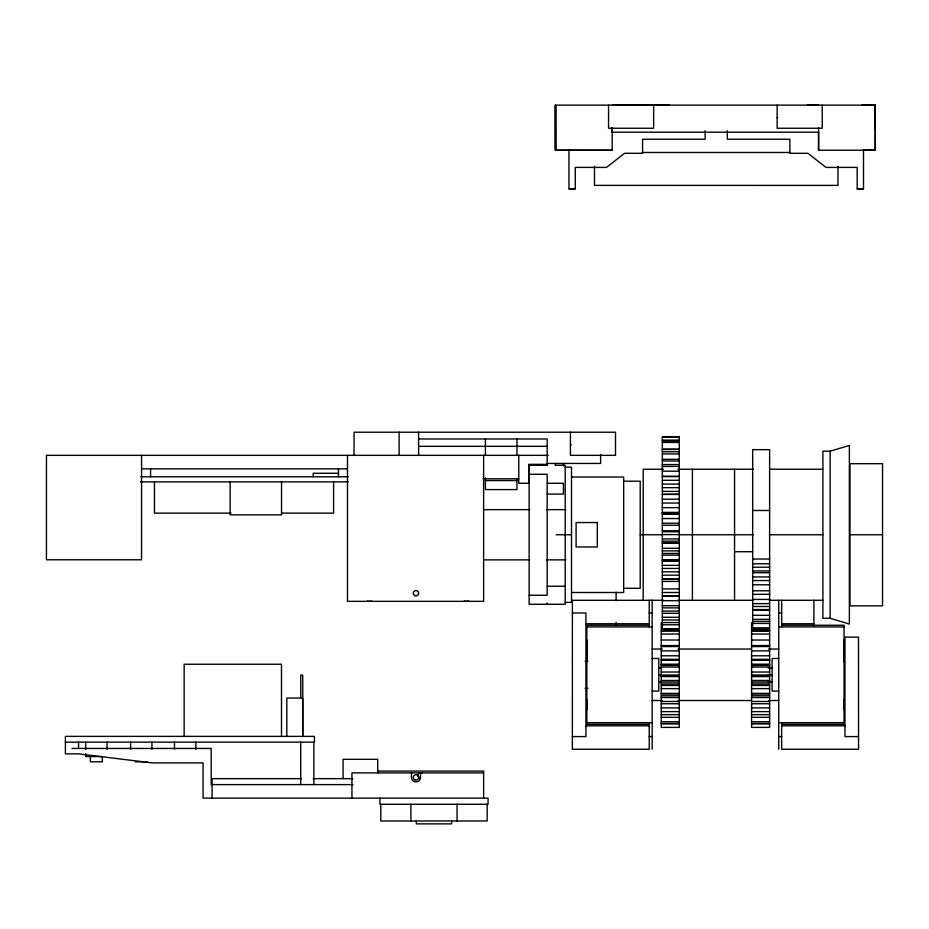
<?xml version="1.0" encoding="UTF-8"?>
<svg xmlns="http://www.w3.org/2000/svg" width="929" height="929" viewBox="0 0 929 929"><rect width="100%" height="100%" fill="white"/><g stroke="black" fill="none" stroke-linecap="round" stroke-linejoin="round"><path stroke-width="1.39" d="M875.281 128.992L875.281 105.14L555.484 105.14L555.554 150.266L612.199 150.266L612.199 127.703M555.53 105.14L555.484 150.219L555.484 105.14L555.554 150.266L569.709 150.219M863.157 150.208L875.292 150.196L875.281 105.14L875.223 150.219L818.565 150.219L818.565 131.976M818.577 150.219L818.577 127.679M844.066 661.959L844.101 650.01M586.791 649.046L586.826 639.756M844.066 709.814L844.066 699.549M663.457 600.285L572.403 600.308L572.357 749.25L649.232 749.25L649.232 722.657M586.826 699.549L586.826 709.814M418.108 774.24L417.841 776.296L419.757 778.2M419.107 773.253L421.812 773.253M830.12 451.192L849.373 445.467L849.373 624.044L830.12 618.319L822.908 618.319L822.908 451.192L830.12 451.192L830.12 618.319M727.314 130.803L727.314 139.222L789.882 139.222L789.882 153.297L807.916 153.297L825.951 167.406L857.188 167.406L857.188 188.819L863.505 188.819L863.494 150.057M875.281 105.14L861.81 105.14M568.954 150.057L568.966 188.819L575.272 188.819L575.272 167.406L606.509 167.406L624.543 153.297L642.566 153.297L642.566 139.222L705.134 139.222L705.134 130.803M807.347 105.14L818.565 105.14M669.403 105.128L612.199 105.14L623.429 105.14M777.143 117.669L777.91 117.669M818.565 132.197L612.211 132.197L612.211 127.923M642.311 152.484L790.149 152.484M568.954 188.808L575.272 188.819M857.188 188.808L863.505 188.819M662.342 437.153L679.296 437.153M418.596 438.976L547.169 438.976L547.169 465.557M662.342 440.125L679.296 440.125M662.342 441.008L679.296 441.008M662.342 442.436L679.296 442.436M570.418 444.747L571.196 444.747M418.596 446.315L547.169 446.315M662.342 449.183L679.296 449.183M662.342 449.462L679.296 449.462M662.342 451.761L679.296 451.761M662.342 453.956L679.296 453.956M548.226 455.338L46.45 455.338L46.45 559.781L141.568 559.781L141.568 455.338M662.342 459.321L679.296 459.321M662.342 460.981L679.296 460.981M547.169 463.443L600.622 463.443L600.622 454.432M547.622 464.349L528.694 464.349L528.694 483.277L518.777 483.277L518.777 455.338M662.342 464.57L679.296 464.57M547.169 465.255L529.147 465.255L529.147 604.268L565.204 604.268L565.204 465.255L556.192 465.255M662.342 466.428L679.296 466.428M565.204 467.148L571.509 467.148L571.509 602.375L565.204 602.375M141.568 468.855L347.481 468.855M663.457 469.238L643.193 469.238L643.193 600.285M677.938 469.238L753.384 469.238M769.317 469.238L822.908 469.238M662.342 471.2L679.296 471.2M338.62 473.267L313.224 473.267L313.224 476.786M529.147 474.266L547.169 474.266L547.169 595.257L529.147 595.257M662.342 476.345L679.296 476.345M662.342 476.565L679.296 476.565M140.825 476.786L348.189 476.786M571.509 477.018L623.673 477.018L623.673 592.505L571.509 592.505M483.15 478.772L518.777 478.772M662.342 480.281L679.296 480.281M485.414 480.572L516.965 480.572M623.673 481.21L640.209 481.21L640.209 588.312L623.673 588.312M140.453 481.884L348.201 481.884M547.169 483.277L563.404 483.277L563.404 494.1L547.169 494.1M662.342 484.079L679.296 484.079M662.342 487.667L679.296 487.667M662.342 491.383L679.296 491.383M679.296 494.193L662.342 494.379L679.296 494.46M662.342 499.221L679.296 499.221M662.342 503.042L679.296 503.042M662.342 507.652L679.296 507.652M483.44 509.649L529.855 509.649M546.449 509.649L565.982 509.649M752.676 510.486L769.63 510.486M662.342 512.402L679.296 512.402M662.342 512.68L679.296 512.68M231.019 513.122L154.458 513.122L154.458 481.884M281.592 513.122L333.592 513.122L333.592 481.884M662.342 513.47L679.296 513.47M662.342 514.178L679.296 514.178M662.342 518.556L679.296 518.556M662.342 523.213L679.296 523.213M662.342 525.257L679.296 525.257M662.342 530.749L679.296 530.749M662.342 531.748L679.296 531.748M662.342 534.593L679.296 534.593M556.192 534.756L571.509 534.756M640.209 534.756L662.342 534.756M679.296 534.756L753.384 534.756M769.317 534.756L822.908 534.756M849.919 534.756L882.55 534.756M662.342 538.925L679.296 538.925M662.342 541.154L679.296 541.154M662.342 542.826L679.296 542.826M662.342 543.186L679.296 543.186M662.342 548.284L679.296 548.284M662.342 550.885L679.296 550.885M734.56 551.721L752.757 551.721M662.342 553.417L679.296 553.417M662.342 555.136L679.296 555.136M752.676 559.026L769.63 559.026M662.342 559.653L679.296 559.653M483.44 559.862L529.855 559.862M546.449 559.862L565.982 559.862M662.342 560.686L679.296 560.686M662.342 560.895L679.296 560.895M752.676 563.798L769.63 563.798M662.342 565.355L679.296 565.355M752.676 567.201L769.63 567.201M662.342 568.455L679.296 568.455M752.676 570.94L769.63 570.94M662.342 571.834L679.296 571.834M752.676 572.717L769.63 572.717M662.342 575.167L679.296 575.167M752.676 576.944L769.63 576.944M662.342 579.104L679.296 579.104M662.342 579.266L679.296 579.266M752.676 580.567L769.63 580.567M662.342 581.415L679.296 581.415M752.676 584.782L769.63 584.782M547.169 586.234L565.204 586.234M662.342 588.905L679.296 588.905M752.676 590.786L769.63 590.786M662.342 592.505L679.296 592.505M752.676 594.351L769.63 594.293M752.676 599.437L769.63 599.437M677.938 600.285L753.384 600.285M769.317 600.285L822.908 600.285M662.342 600.68L679.296 600.68M752.676 603.641L769.63 603.641M662.342 605.708L679.296 605.708M752.676 606.498L769.63 606.498M662.342 607.88L679.296 607.88M752.676 609.563L769.63 609.563M752.676 610.26L769.63 610.26M662.342 611.061L679.296 611.061M572.403 612.977L585.932 612.977L585.932 736.581L572.403 736.581M649.232 612.977L652.158 612.977M778.734 612.977L781.661 612.977M662.342 613.291L679.296 613.291M752.676 615.3L769.63 615.3M662.342 617.286L679.296 617.286M752.676 619.364L769.63 619.364M662.342 619.98L679.296 619.98M752.676 621.42L769.63 621.42M662.342 622.558L679.296 622.558M752.676 623.429L769.63 623.429M585.932 623.754L649.232 623.754M781.661 623.754L813.897 623.754M662.342 624.752L679.296 624.752M649.232 625.24L586.826 625.24L586.826 724.318L649.232 724.318M781.661 625.24L844.066 625.24L844.066 724.318L781.661 724.318M586.826 626.912L652.158 626.912M778.734 626.912L844.066 626.912M752.676 627.795L769.63 627.795M662.342 628.712L679.296 628.712M752.676 629.247L769.63 629.247M662.342 630.036L679.296 630.036M679.296 630.477L662.342 630.477L662.342 436.618L679.296 436.618L679.296 727.395L661.262 727.395L661.262 622.697M752.676 630.594L769.63 630.594M661.262 631.023L679.296 631.023M751.596 631.023L769.63 631.023M661.262 634.031L679.296 634.031M751.596 634.031L769.63 634.031M661.262 640.023L679.296 640.023M751.596 640.023L769.63 640.023M661.262 645.574L679.296 645.574M751.596 645.574L769.63 645.574M661.262 646.572L679.296 646.503M751.596 646.572L769.63 646.503M652.158 649.046L662.226 649.046M678.054 649.046L751.41 649.046M768.666 649.046L778.734 649.046M661.262 650.881L679.296 650.881M751.596 650.881L769.63 650.881M661.262 655.793L679.296 655.793M751.596 655.793L769.63 655.793M652.158 658.464L658.789 658.464L658.789 691.095L652.158 691.095M778.734 658.464L772.115 658.464L772.115 691.095L778.734 691.095M661.262 659.311L679.296 659.311M751.596 659.311L769.63 659.311M661.262 660.333L679.296 660.333M751.596 660.333L769.63 660.333M585.084 661.262L587.906 661.262M661.262 664.177L679.296 664.177M751.596 664.177L769.63 664.177M661.262 664.885L679.296 664.885M751.596 664.885L769.63 664.885M661.262 665.431L679.296 665.338M751.596 665.431L769.63 665.338M661.262 667.034L679.296 667.034M751.596 667.034L769.63 667.034M658.789 667.87L661.343 667.87M768.26 667.87L772.115 667.87M661.262 672.027L679.296 672.027M751.596 672.027L769.63 672.027M658.789 674.779L661.343 674.779M768.26 674.779L772.115 674.779M661.262 675.023L679.296 675.023M751.596 675.023L769.63 675.023M661.262 675.871L679.296 675.871M751.596 675.871L769.63 675.871M661.262 676.591L679.296 676.591M751.596 676.591L769.63 676.591M661.262 680.458L679.296 680.458M751.596 680.458L769.63 680.458M658.789 681.7L661.343 681.7M768.26 681.7L772.115 681.7M661.262 682.107L679.296 682.107M751.596 682.107L769.63 682.107M661.262 683.953L679.296 683.953M751.596 683.953L769.63 683.953M661.262 685.439L679.296 685.439M751.596 685.439L769.63 685.439M585.084 688.308L587.906 688.308M661.262 688.633L679.296 688.633M751.596 688.633L769.63 688.633M661.262 693.394L679.296 693.394M751.596 693.394L769.63 693.394M661.262 693.975L679.296 693.975M751.596 693.975L769.63 693.975M661.262 695.786L679.296 695.786M751.596 695.786L769.63 695.786M661.262 697.551L679.296 697.551M751.596 697.551L769.63 697.551M652.158 700.524L662.226 700.524M678.054 700.524L751.41 700.524M768.666 700.524L778.734 700.524M661.262 701.476L679.296 701.476M751.596 701.476L769.63 701.476M661.262 703.741L679.296 703.741M751.596 703.741L769.63 703.741M661.262 707.898L679.296 707.898M751.596 707.898L769.63 707.898M661.262 711.626L679.296 711.626M751.596 711.626L769.63 711.626M661.262 714.656L679.296 714.656M751.596 714.656L769.63 714.656M661.262 717.327L679.296 717.327M751.596 717.327L769.63 717.327M661.262 721.74L679.296 721.74M751.596 721.74L769.63 721.74M586.826 722.657L652.158 722.657M778.734 722.657L844.066 722.657M661.262 723.482L679.296 723.482M751.596 723.482L769.63 723.482M661.262 723.772L679.296 723.772M751.596 723.772L769.63 723.772M585.932 725.804L649.232 725.804M781.661 725.804L844.972 725.804M649.232 736.581L652.158 736.581M778.734 736.581L781.661 736.581M858.489 736.581L844.972 736.581L844.972 637.12L858.489 637.12L858.547 749.25L781.661 749.25L781.661 722.657M65.402 742.143L314.455 742.143L314.455 736.372L65.402 736.372L65.402 753.86L78.559 753.86L151.95 762.883L203.068 762.883L203.068 798.127L488.073 798.127L488.073 804.259L379.891 804.259L379.891 798.127M71.986 748.449L211.185 748.449L211.185 784.61L353.043 784.61M101.563 756.566L85.689 756.566L85.689 753.686M135.274 761.792L147.258 761.792M377.546 771.082L483.614 771.082L483.614 798.127M483.614 772.882L351.94 772.882L351.94 798.127M301.588 778.653L212.079 778.653L212.079 798.127M313.143 778.653L352.811 778.653M568.966 150.219L612.199 150.266M844.066 639.756L844.101 649.046M586.791 650.01L586.826 661.959M837.981 166.291L837.981 185.394L594.479 185.382L594.479 166.291M822.223 105.14L822.223 128.248L777.143 128.248L777.143 105.14M813.897 600.308L813.897 626.041M781.661 600.308L781.661 626.912M778.734 600.308L778.734 749.25M752.676 630.71L752.676 449.659L769.63 449.659L769.63 727.395L751.596 727.395L751.596 622.697M734.56 469.238L734.56 600.285M692.407 469.238L692.407 600.285M653.633 105.14L653.633 128.248L608.553 128.248L608.553 105.14M652.158 600.134L652.158 749.25M649.232 600.308L649.232 626.912M616.101 592.145L616.101 600.819M616.101 622.291L616.101 625.287M570.418 432.217L570.418 455.338L615.497 455.338L615.497 432.217L354.054 432.217L354.054 455.338M563.404 463.443L563.404 466.161M555.287 463.443L555.287 465.557M547.169 603.06L547.169 604.268M516.965 438.976L516.965 455.338M516.965 478.772L516.965 489.595L485.414 489.595L485.414 477.773M487.168 804.259L487.168 820.981L380.785 820.981L380.785 804.259M485.414 438.976L485.414 455.338M483.614 455.338L483.614 601.342L347.481 601.342L347.481 455.338M457.056 804.259L457.056 820.981M451.645 821.073L451.645 823.872L416.308 823.872L416.308 821.073M420.5 772.882L420.5 777.399A4.506 4.506 0 0 1 415.995 781.904A4.506 4.506 0 0 1 411.489 777.399L411.489 772.882M418.596 432.217L418.596 455.338M410.897 804.259L410.897 820.981M399.122 432.217L399.122 455.338M377.697 773.369L377.697 759.318L343.08 759.318L343.08 778.653M338.458 468.855L338.458 476.786M313.863 742.143L313.863 784.61M300.752 698.062L300.752 675.116L302.738 675.116L302.738 736.372L302.738 698.062L286.817 698.062L286.817 736.372M300.706 742.143L300.706 784.61M281.533 481.884L281.533 514.875L230.137 514.875L230.137 481.884M281.499 736.372L281.499 664.247L184.139 664.247L184.139 736.372M195.856 742.143L195.856 749.355M174.489 742.143L174.489 749.355M151.95 742.143L151.95 749.355M150.579 468.855L150.579 476.786M130.583 742.143L130.583 749.355M107.056 742.143L107.056 749.355M102.364 756.566L102.364 761.792L90.368 761.792L90.368 756.566M85.689 742.143L85.689 749.355M78.559 742.143L78.559 748.449M371.774 601.051A8.524 8.524 0 0 1 367.361 601.051M468.646 601.051A8.524 8.524 0 0 1 464.233 601.051M882.55 463.676L849.919 463.676L849.919 605.847L882.55 605.847L882.55 463.676M597.301 522.539L576.108 522.539L576.108 546.972L597.301 546.972L597.301 522.539M679.296 596.139L662.342 596.139L679.296 596.209M414.648 779.733A2.706 2.706 0 0 0 418.7 777.399A2.706 2.706 0 0 0 414.648 775.053A2.706 2.706 0 0 0 414.648 779.733M414.648 595.57A2.706 2.706 0 0 0 418.7 593.225A2.706 2.706 0 0 0 414.648 590.879A2.706 2.706 0 0 0 414.648 595.57"/></g></svg>
